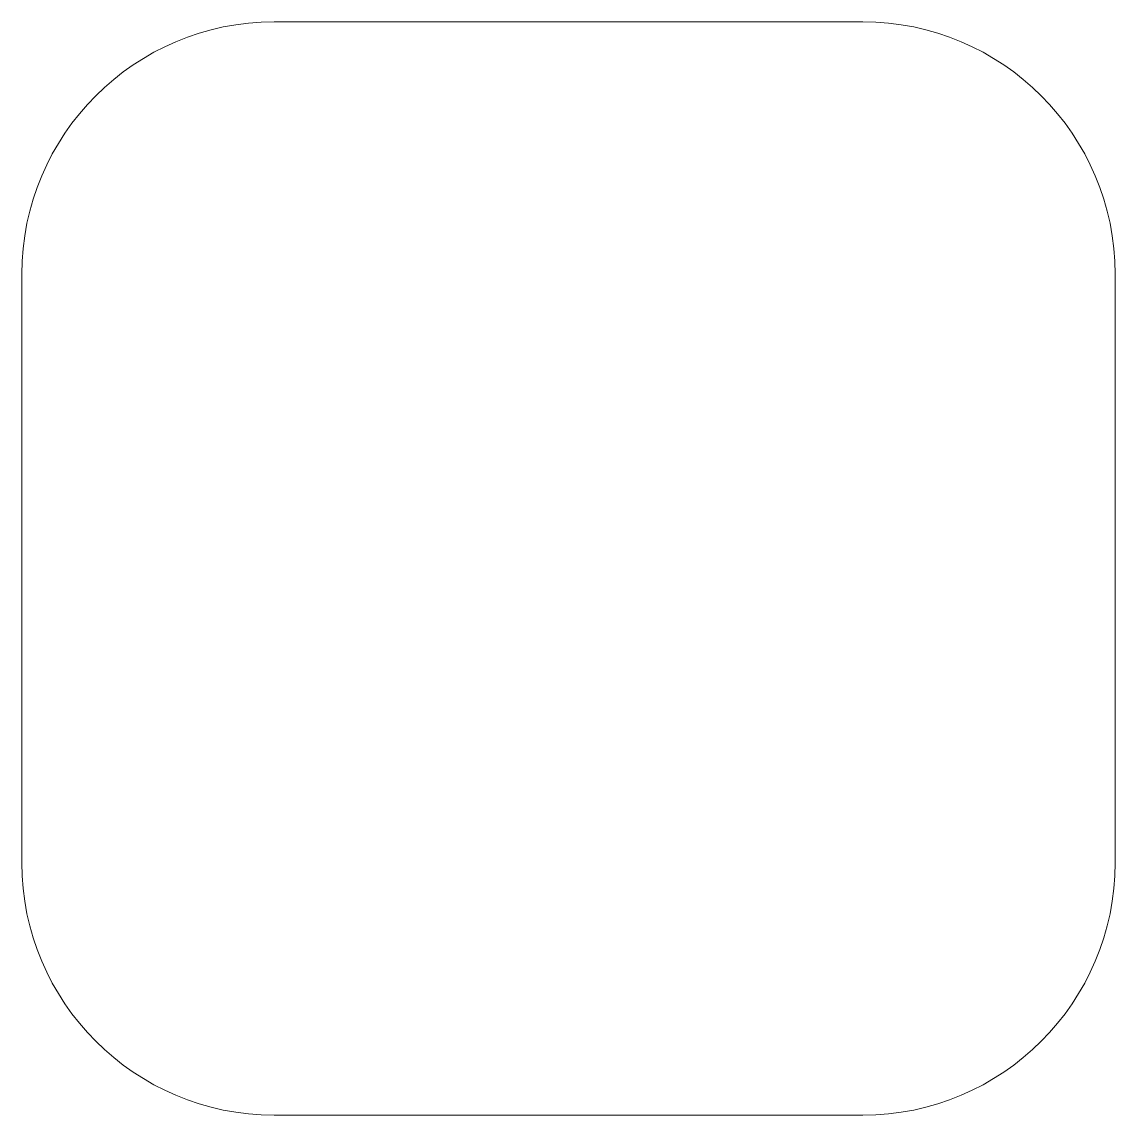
# Model space of a CAD drawing. Header units: millimetres. Extents: x -53019 to 0, y -25898 to 25919.
# Drawn here: x -8102 to -7442, y -319 to 341 of the extents above; entities that cross this region are included whole.
import ezdxf

# ---------------------------------------------------------------- set-up
doc = ezdxf.new("R2010")
doc.units = ezdxf.units.MM
doc.layers.add('ceco.net 193', color=7, linetype='Continuous', lineweight=5)

msp = doc.modelspace()

# ---------------------------------------------------------------- linework, layer by layer
at = {"layer": 'ceco.net 193', "linetype": 'Continuous'}
for p, q in [((-7950.0984, 340.9823), (-7594.4984, 340.9823)), ((-8102.4984, 188.5823), (-8102.4984, -167.0177)), ((-7442.0984, 188.5823), (-7442.0984, -167.0177)), ((-7950.0984, -319.4177), (-7594.4984, -319.4177))]:
    msp.add_line(p, q, dxfattribs=at)
for centre, start, end in [((-7950.09954, 188.58288), 90, 180), ((-7594.49954, 188.58288), 0, 90), ((-7950.09954, -167.01712), 180, 270), ((-7594.49954, -167.01712), 270, 0)]:
    msp.add_arc(centre, 152.4, start, end, dxfattribs=at)

doc.saveas('drawing.dxf')
